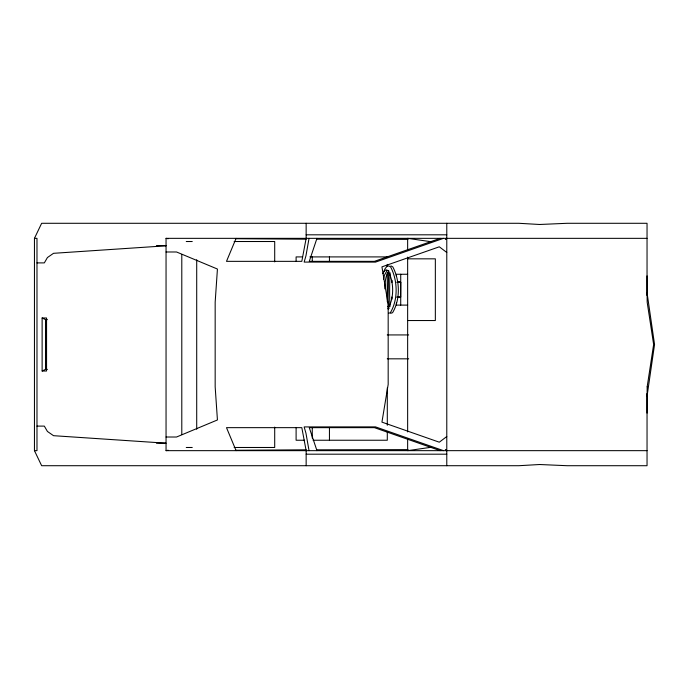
<?xml version="1.0" encoding="UTF-8"?>
<svg xmlns="http://www.w3.org/2000/svg" width="689" height="689" viewBox="0 0 689 689"><rect width="100%" height="100%" fill="white"/><g stroke="black" fill="none" stroke-linecap="round" stroke-linejoin="round"><path stroke-width="1.03" d="M647.083 295.193L647.04 275.901M647.04 413.099L647.083 393.807M397.165 297.476L400.688 296.976L400.765 282.387L399.215 281.525L397.26 281.534M384.824 288.88C385.203 282.843 385.125 276.005 388.889 270.958M388.682 270.941L388.105 297.519L388.51 309.327M391.946 282.421L392.05 280.294M309.042 238.342L305.95 255.808L304.15 262.078L375.522 262.113L443.492 238.342M306.149 238.342L301.816 261.346L226.5 261.346L236.094 238.342M383.48 279.123L384.453 275.152L387.175 270.364M316.957 238.342L309.283 261.346L374.428 261.346L440.193 238.342M382.877 273.671L385.125 268.641L386.882 266.479L388.751 265.894L390.62 266.919C397.734 280.449 398.294 299.482 390.362 312.72L388.493 313.314M647.04 393.807L647.04 465.712L567.228 465.712L539.633 464.515L518.8 465.712L41.65 465.712L34.45 450.658L34.45 238.342L41.65 223.288L518.8 223.288L539.633 224.485L567.228 223.288L647.04 223.288L647.04 295.193M383.515 272.172L384.97 270.372L386.529 269.89L388.079 270.743C393.996 281.999 394.461 297.829 387.864 308.844M445.327 239.539L446.782 238.342M446.782 436.533L439.298 442.2L381.939 422.133L388.174 384.419L388.174 304.581L381.939 266.867L439.298 246.8L446.782 252.467M42.124 371.009L46.559 371.009L46.559 317.991L42.124 317.991L42.124 371.009L45.517 369.382L47.386 369.382M390.697 313.297L392.566 312.711C400.498 299.474 399.939 280.44 392.816 266.91L390.956 265.885M647.04 238.342L166.049 238.342L166.049 450.658L168.15 450.236M431.59 447.204L407.647 450.658L407.647 438.902M166.049 245.801L53.527 253.311L47.429 257.54L44.329 262.897L36.982 262.897M235.371 450.279L306.149 449.805L306.149 465.712M396.847 282.404L400.765 282.387M396.769 296.993L400.688 296.976M408.052 449.616L316.811 449.822M316.811 239.178L408.052 239.384M306.149 234.811L446.782 234.811M34.45 238.342L36.982 238.342L36.982 450.658L34.45 450.658M186.254 241.52L192.248 241.52M234.114 241.52L274.704 241.52L274.704 261.906M156.403 245.611L166.049 245.611M166.049 251.985L176.539 251.985L217.431 269.037L215.166 302.195L215.166 386.805L217.431 419.963L176.539 437.015L166.049 437.015M302.54 256.911L296.106 256.911L296.106 261.183M309.895 256.911L387.296 256.911M407.647 258.831L435.345 258.831L435.345 320.54L407.647 320.54M407.647 274.256L396.382 274.256L396.382 276.384M407.647 305.106L396.382 305.106L396.382 302.979M42.124 317.991L45.517 319.618L47.386 319.618M387.235 334.932L408.68 334.932M387.235 358.823L408.68 358.823M36.982 426.103L44.329 426.103L47.429 431.46L53.527 435.689L166.049 443.199L156.403 443.191M304.59 440.237L296.106 440.237L296.106 427.413M313.082 440.237L387.296 440.237L387.296 431.693M186.254 447.48L192.248 447.48M234.114 447.48L274.704 447.48L274.704 427.094M166.049 450.658L647.04 450.658M306.149 454.189L446.782 454.189M235.371 238.721L306.149 239.195L306.149 223.288M431.59 241.796L407.647 238.342L407.647 249.762M166.049 238.342L168.15 238.764M443.492 450.658L375.522 426.887L304.15 426.922L305.95 433.192L309.042 450.658M440.193 450.658L374.428 427.654L309.283 427.654L316.957 450.658M445.327 449.461L446.782 450.658M387.726 306.321L389.164 308.457M236.094 450.658L226.5 427.654L301.816 427.654L306.149 450.658M391.869 297.019L391.938 299.164M446.782 223.288L446.782 465.712M407.647 257.126L407.647 431.9M400.722 274.256L400.722 305.106M387.296 264.387L387.296 266.522M387.296 272.93L387.296 301.782M387.296 387.881L387.296 425.277M329.445 256.911L329.445 261.183M329.445 427.413L329.445 440.237M312.263 256.911L312.263 261.183M312.263 427.413L312.263 438.101M196.709 259.762L196.709 429.238M181.793 254.396L181.793 434.604M45.517 319.618L45.517 369.382M389.965 306.7A113.194 38.601 89.7 0 1 390.155 272.844M647.178 386.779L647.083 395.951L654.55 344.5L647.083 293.049L647.178 302.221L653.637 344.5L647.178 386.779"/></g></svg>
